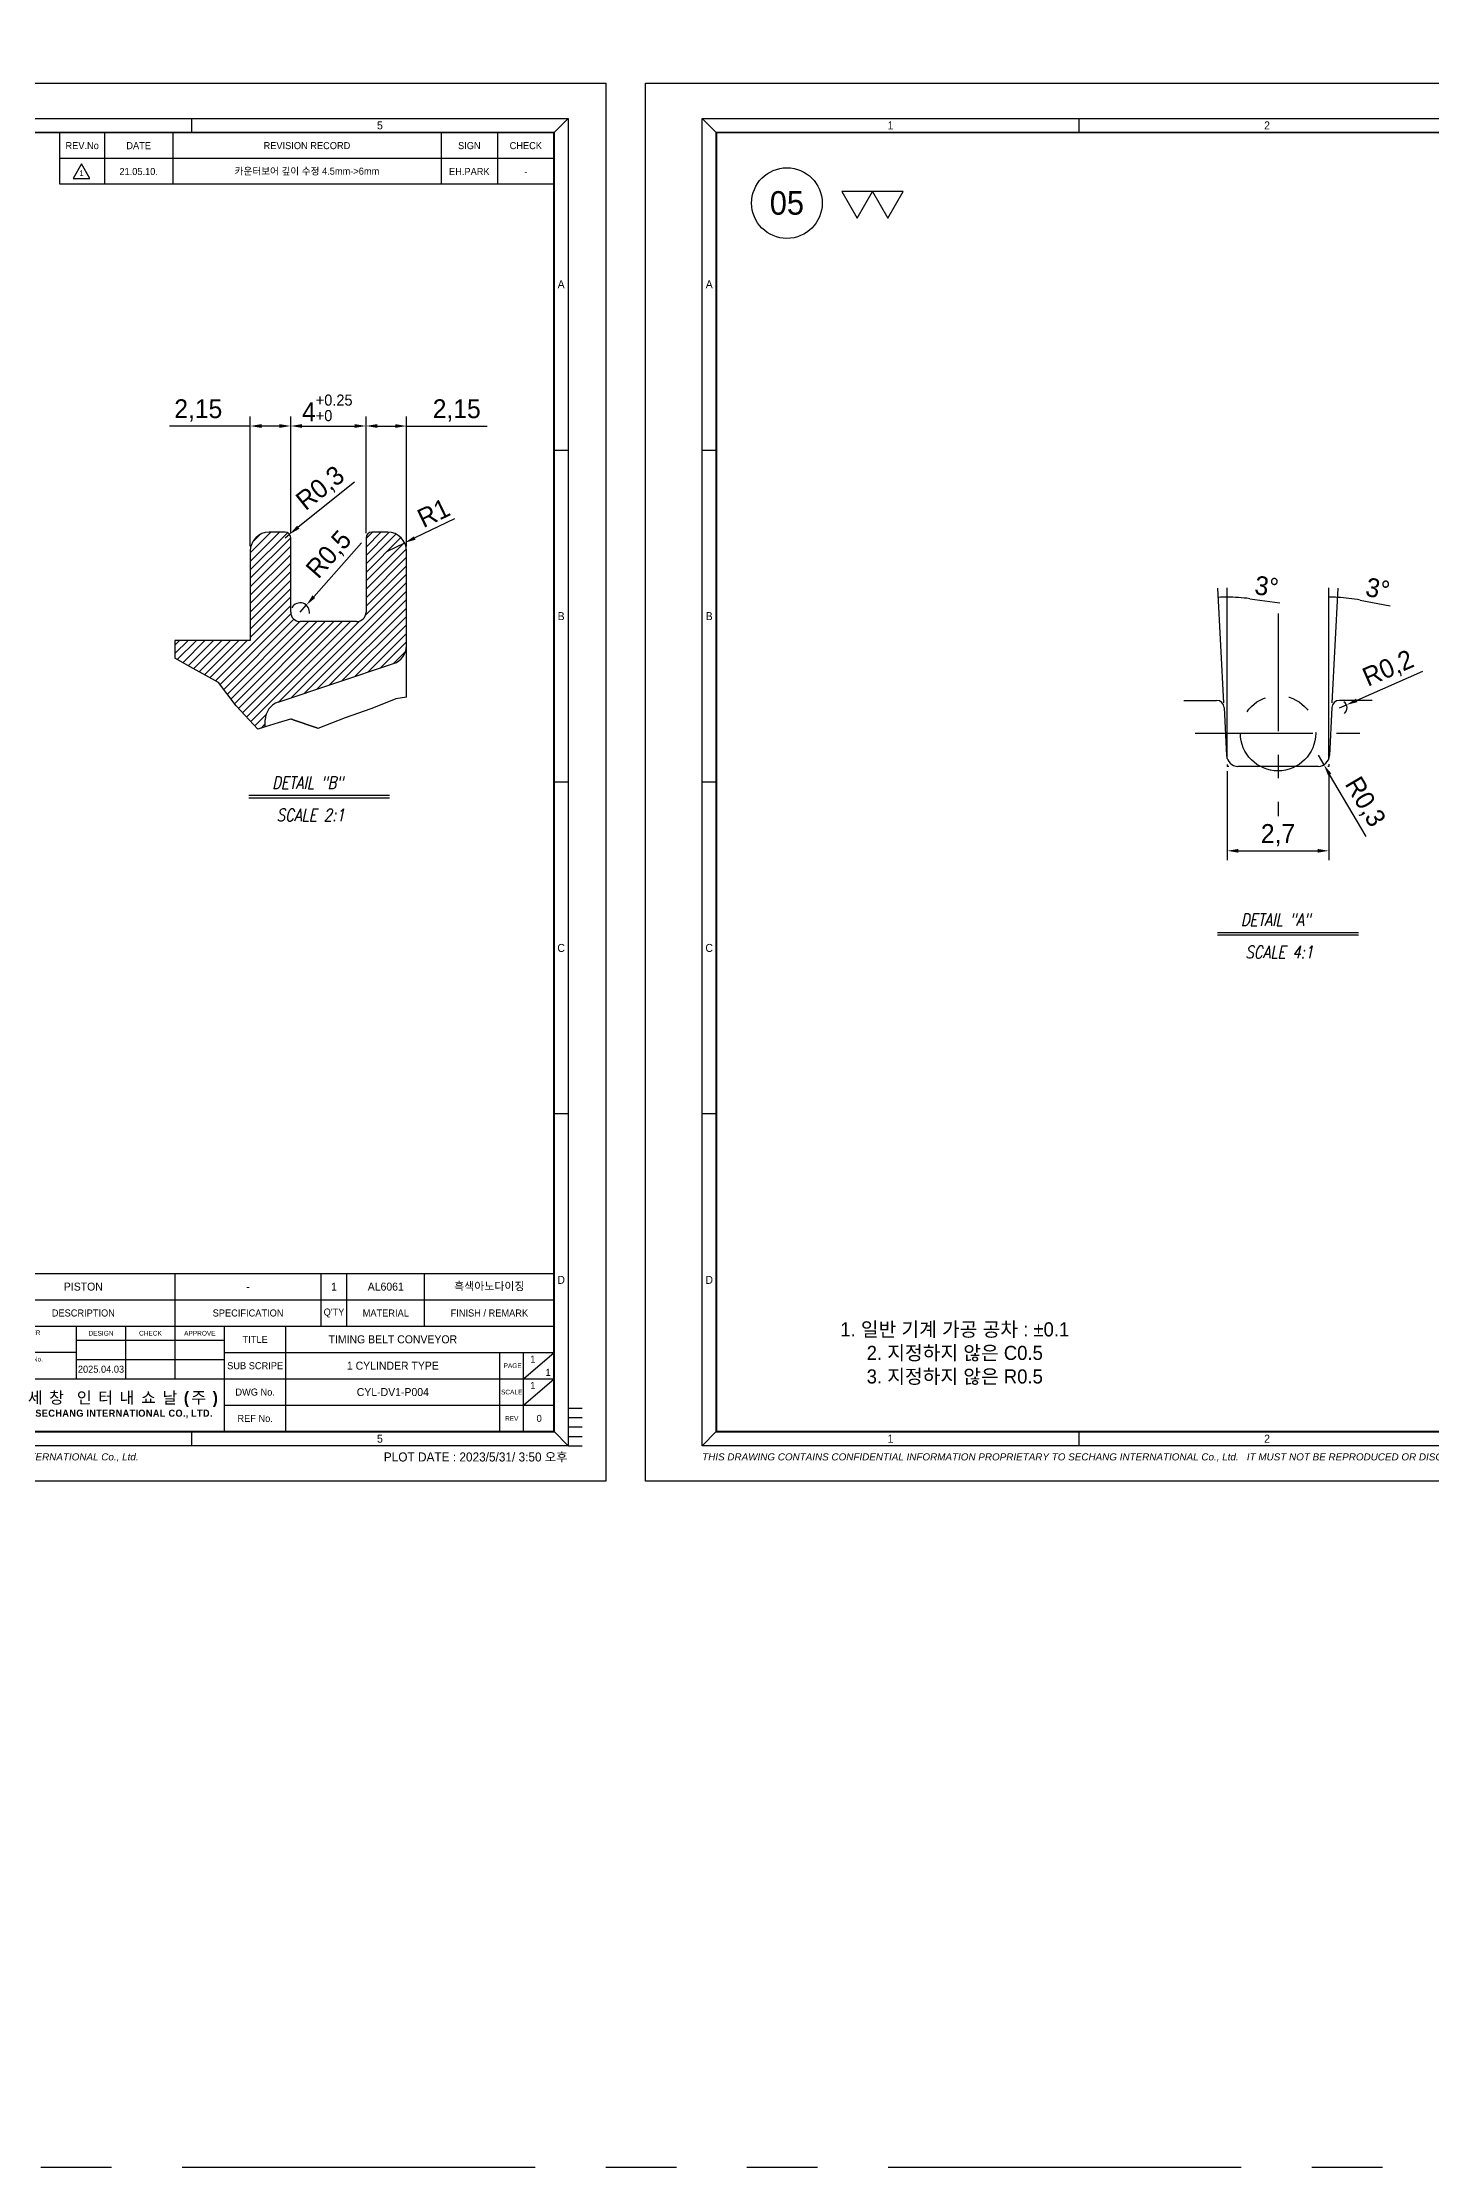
# Model space of a CAD drawing. Header units: inches. Extents: x 0 to 23821, y 0 to 11279.
# Drawn here: x 18208.7 to 18356.3, y 5891.5 to 6117.3 of the extents above; entities that cross this region are included whole.
import ezdxf
from ezdxf.enums import TextEntityAlignment as Align

# ---------------------------------------------------------------- set-up
doc = ezdxf.new("R2010")
doc.units = ezdxf.units.IN
doc.header["$LTSCALE"] = 10
doc.header["$MEASUREMENT"] = 0
for name, pattern in [('CENTER', [2, 1.25, -0.25, 0.25, -0.25]), ('HIDDEN', [0.375, 0.25, -0.125]), ('PHANTOM', [2.5, 1.25, -0.25, 0.25, -0.25, 0.25, -0.25])]:
    doc.linetypes.add(name, pattern=pattern)
doc.layers.get('Defpoints').update_dxf_attribs({"color": 8})
for name, color, linetype in [('11', 1, 'CENTER'), ('22', 2, 'HIDDEN'), ('66', 6, 'PHANTOM'), ('CENTER LINE', 1, 'CENTER'), ('PHANTOM LINE', 6, 'PHANTOM'), ('T', 3, 'Continuous'), ('THIN LINE', 3, 'Continuous')]:
    doc.layers.add(name, color=color, linetype=linetype)
doc.styles.add('ITALICT', font='italict')
doc.styles.add('SCI', font='')
doc.styles.get('SCI').set_extended_font_data('Gulim')
doc.dimstyles.new('SCH', dxfattribs={"dimtxt": 2.5, "dimasz": 2, "dimexe": 1.25, "dimexo": 0.625, "dimtad": 1, "dimdec": 8, "dimtxsty": 'SCI', "dimcen": 2.5, "dimclrd": 4, "dimclre": 4, "dimclrt": 7, "dimadec": 8, "dimazin": 2, "dimtfac": 1, "dimtdec": 8, "dimtmove": 0, "dimatfit": 3, "dimfxl": 1, "dimarcsym": 0})

# ---------------------------------------------------------------- blocks, each defined once
blk = doc.blocks.new('A$C5b8731fd')
for p, q in [((0, 0), (-2.25, -3.9)), ((2.25, -3.9), (0, 0)), ((-2.25, -3.9), (2.25, -3.9))]:
    blk.add_line(p, q)
blk = doc.blocks.new('SECHANG TITLE')
h = blk.add_hatch(color=162)
h.dxf.hatch_style = 1
h.paths.add_polyline_path([(6.08, -25.11), (4.21, -25.11), (4.21, -27.9), (7.94, -27.9)])
h.paths.add_polyline_path([(12.06, -25.11), (10.19, -25.11), (8.33, -27.9), (12.06, -27.9)])
h.paths.add_polyline_path([(12.06, -28.1), (4.21, -28.1), (4.21, -30.89), (12.06, -30.89)])
at = {"color": 3}
for p, q in [((125, 0), (125, -33.6)), ((0, -5.6), (125, -5.6)), ((0, -33.6), (0, -5.6)), ((5.5, -11.2), (5.5, -5.6)), ((44.5, -22.4), (44.5, -5.6)), ((75.5, -11.2), (75.5, -5.6)), ((81, -11.2), (81, -5.6)), ((97.5, -11.2), (97.5, -5.6)), ((0, -11.2), (125, -11.2)), ((23.5, -11.2), (23.5, -22.4)), ((34, -22.4), (34, -11.2)), ((55, -33.6), (55, -11.2)), ((68, -33.6), (68, -11.2)), ((23.5, -16.8), (0, -16.8)), ((23.5, -14.2), (55, -14.2)), ((55, -16.8), (125, -16.8)), ((113.5, -33.6), (113.5, -16.8)), ((118.5, -22.4), (125, -16.8)), ((118.5, -33.6), (118.5, -16.8)), ((0, -22.4), (125, -22.4)), ((23.5, -18.3), (55, -18.3)), ((118.5, -28), (125, -22.4)), ((55, -28), (125, -28)), ((0, -33.6), (125, -33.6))]:
    blk.add_line(p, q, dxfattribs=at)
for p, q in [((4, -28), (4, -24.9)), ((4, -24.9), (6.19, -24.9)), ((4.21, -27.9), (4.21, -25.11)), ((4.21, -25.11), (6.08, -25.11)), ((6.08, -25.11), (7.94, -27.9)), ((6.19, -24.9), (8.13, -27.81)), ((10.08, -24.9), (8.13, -27.81)), ((10.19, -25.11), (8.33, -27.9)), ((10.08, -24.9), (12.27, -24.9)), ((10.19, -25.11), (12.06, -25.11)), ((12.06, -25.11), (12.06, -27.9)), ((12.27, -24.9), (12.27, -28)), ((4, -28), (4, -31.1)), ((4, -31.1), (12.27, -31.1)), ((7.94, -27.9), (4.21, -27.9)), ((12.06, -28.1), (4.21, -28.1)), ((4.21, -28.1), (4.21, -30.89)), ((4.21, -30.89), (12.06, -30.89)), ((12.06, -27.9), (8.33, -27.9)), ((12.06, -30.89), (12.06, -28.1)), ((12.27, -31.1), (12.27, -28))]:
    blk.add_line(p, q)
at = {"attachment_point": 5, "style": 'SCI'}
for s, insert, char_height, width in [('ITEM', (2.75, -8.4), 1.5, 5.5), ('DESCRIPTION', (25, -8.4), 1.5, 39), ('SPECIFICATION', (60, -8.4), 1.5, 31), ("Q'TY", (78.25, -8.4), 1.5, 5.5), ('MATERIAL', (89.25, -8.4), 1.5, 16.5), ('FINISH / REMARK', (111.25, -8.4), 1.5, 27.5), (' CUSTOMER', (11.75, -12.6), 1, 23.5), ('DESIGN', (28.75, -12.7), 1, 10.5), ('CHECK', (39.25, -12.7), 1, 10.5), ('APPROVE', (49.75, -12.7), 1, 10.5), ('TITLE', (61.5, -14), 1.5, 13), (' PROJECT No.', (11.75, -18.2), 1, 23.5), ('SUB SCRIPE', (61.5, -19.6), 1.5, 13), (' PAGE', (116, -19.6), 1, 5), ('{\\fGulim|b1|i0|c129|p50;\\T1.45;세창 인터내쇼날(주)}', (33.63, -26.75), 2.5, 38.7333), ('DWG No.', (61.5, -25.2), 1.5, 13), ('SCALE', (116, -25.2), 1, 5), ('{\\fGulim|b1|i0|c129|p50;\\T1.05;SECHANG INTERNATIONAL CO., LTD.}', (33.63, -29.85), 1.5, 38.7333), ('REF No.', (61.5, -30.8), 1.5, 13), ('REV', (116, -30.8), 1, 5)]:
    blk.add_mtext(s, dxfattribs=dict(at, insert=insert, char_height=char_height, width=width))
blk = doc.blocks.new('SECHANG REV')
at = {"color": 7}
blk.add_line((-52.5, 0), (-52.5, 5.5), dxfattribs=at)
at = {"color": 3}
for p, q in [((-43, 5.5), (-43, 0)), ((-28.5, 5.5), (-28.5, 0)), ((28.5, 5.5), (28.5, 0)), ((40.5, 5.5), (40.5, 0)), ((52.5, 5.5), (52.5, 0))]:
    blk.add_line(p, q, dxfattribs=at)
blk.add_line((52.5, 0), (-52.5, 0))
blk = doc.blocks.new('SECHANG A3')
at = {"color": 2}
for p, q in [((-198, 289.5), (-195, 286.5)), ((-118, 289.5), (-118, 286.5)), ((-38, 289.5), (-38, 286.5)), ((42, 289.5), (42, 286.5)), ((122, 289.5), (122, 286.5)), ((202, 289.5), (199, 286.5)), ((-195, 10.5), (-198, 7.5)), ((-118, 10.5), (-118, 7.5)), ((-38, 10.5), (-38, 7.5)), ((42, 10.5), (42, 7.5)), ((122, 10.5), (122, 7.5)), ((199, 10.5), (202, 7.5))]:
    blk.add_line(p, q, dxfattribs=at)
at = {"color": 3}
blk.add_line((94, 286.5), (199, 286.5), dxfattribs=at)
for p, q in [((-198, 219), (-195, 219)), ((199, 219), (202, 219)), ((-195, 148.5), (-198, 148.5)), ((202, 148.5), (199, 148.5)), ((-195, 78), (-198, 78)), ((202, 78), (199, 78)), ((202, 15.5), (205, 15.5))]:
    blk.add_line(p, q)
at = {"color": 1}
blk.add_lwpolyline([(-210, 297), (210, 297), (210, 0), (-210, 0)], close=True, dxfattribs=at)
at = {"color": 2}
blk.add_lwpolyline([(-198, 289.5), (202, 289.5), (202, 7.5), (-198, 7.5)], close=True, dxfattribs=at)
at = {"const_width": 0.4}
blk.add_lwpolyline([(-195, 286.5), (199, 286.5), (199, 10.5), (-195, 10.5)], close=True, dxfattribs=at)
at = {"layer": '11', "ltscale": 5}
blk.add_line((202, 11.5), (205, 11.5), dxfattribs=at)
at = {"layer": '22', "ltscale": 5}
blk.add_line((202, 13.5), (205, 13.5), dxfattribs=at)
at = {"layer": '66', "ltscale": 3}
blk.add_line((202, 9.5), (205, 9.5), dxfattribs=at)
at = {"layer": 'T'}
blk.add_line((202, 7.5), (205, 7.5), dxfattribs=at)
for name, p in [('SECHANG REV', (146.5, 281)), ('SECHANG TITLE', (74, 44.1))]:
    blk.add_blockref(name, p)
at = {"linetype": 'Continuous', "style": 'SCI'}
blk.add_text('PLOT DATE : 2023/5/31/ 3:50 오후', height=1.92, dxfattribs=at).set_placement((201.86, 4.16), align=Align.RIGHT)
at = {"color": 2, "style": 'SCI'}
for s, insert, char_height, width, attachment_point in [('1', (-158, 288), 1.7, 80, 5), ('2', (-78, 288), 1.7, 80, 5), ('3', (2, 288), 1.7, 80, 5), ('4', (82, 288), 1.7, 80, 5), ('5', (162, 288), 1.7, 80, 5), ('A', (-196.5, 254.25), 1.7, 3, 5), ('A', (200.5, 254.25), 1.7, 3, 5), ('B', (-196.5, 183.75), 1.7, 3, 5), ('B', (200.5, 183.75), 1.7, 3, 5), ('C', (-196.5, 113.25), 1.7, 3, 5), ('C', (200.5, 113.25), 1.7, 3, 5), ('D', (-196.5, 42.75), 1.7, 3, 5), ('D', (200.5, 42.75), 1.7, 3, 5), ('1. 일반 기계 가공 공차 : ±0.1\\P2. 지정하지 않은 C0.5\\P3. 지정하지 않은 R0.5', (14.98, 27.07), 3, 83.5818, 4), ('TIMING BELT CONVEYOR', (164.75, 30.1), 1.7, 45.5, 5), ('2025.04.03', (102.75, 23.75), 1.5, 10.5, 5), ('\\pi1.42726;1', (195.75, 23.1), 1.5, 3.25, 4), ('1', (-158, 9), 1.7, 80, 5), ('2', (-78, 9), 1.7, 80, 5), ('3', (2, 9), 1.7, 80, 5), ('4', (82, 9), 1.7, 80, 5), ('5', (162, 9), 1.7, 80, 5)]:
    blk.add_mtext(s, dxfattribs=dict(at, insert=insert, char_height=char_height, width=width, attachment_point=attachment_point))
at = {"char_height": 1.5, "attachment_point": 5, "style": 'SCI'}
for s, insert, width in [('REV.No', (98.75, 283.7), 9.5), ('DATE', (110.75, 283.7), 14.5), ('REVISION RECORD', (146.5, 283.7), 57), ('SIGN', (181, 283.7), 12), ('CHECK', (193, 283.7), 12)]:
    blk.add_mtext(s, dxfattribs=dict(at, insert=insert, width=width))
at = {"color": 3, "insert": (-198, 5), "char_height": 1.5, "width": 400.0238, "attachment_point": 4, "style": 'SCI'}
blk.add_mtext('{\\fArial|b0|i1|c0|p34;THIS DRAWING CONTAINS CONFIDENTIAL INFORMATION PROPRIETARY TO SECHANG INTERNATIONAL Co., Ltd.   IT MUST NOT BE REPRODUCED OR DISCLOSED TO OTHERS OR USED IN  ANY OTHER WAY IN WHOLE OR PART EXCEPT AN AUTHORIZED IN WRITING BY SECHANG INTERNATIONAL Co., Ltd.  }', dxfattribs=at)
blk = doc.blocks.new('A$C22515e4a')
at = {"color": 3}
for p, q in [((0, 0), (125, 0)), ((0, -5.6), (0, 0)), ((5.5, -5.6), (5.5, 0)), ((44.5, -5.6), (44.5, 0)), ((75.5, -5.6), (75.5, 0)), ((81, -5.6), (81, 0)), ((97.5, -5.6), (97.5, 0)), ((125, 0), (125, -5.6))]:
    blk.add_line(p, q, dxfattribs=at)
blk = doc.blocks.new('*D1549')
at = {"color": 4, "lineweight": -2, "transparency": 16777216}
for p, q in [((18230.81, 6076.53), (18222.25, 6076.53)), ((18230.81, 6063.75), (18230.81, 6077.53)), ((18233.91, 6076.53), (18232.01, 6076.53)), ((18235.11, 6065.15), (18235.11, 6077.53))]:
    blk.add_line(p, q, dxfattribs=at)
at = {"color": 4, "transparency": 16777216}
for points in [[(18232.01, 6076.73), (18232.01, 6076.33), (18230.81, 6076.53)], [(18233.91, 6076.73), (18233.91, 6076.33), (18235.11, 6076.53)]]:
    blk.add_solid(points, dxfattribs=at)
at = {"layer": 'Defpoints', "color": 0, "transparency": 16777216}
for p in [(18235.11, 6076.53), (18230.81, 6063.25), (18235.11, 6064.65)]:
    blk.add_point(p, dxfattribs=at)
at = {"color": 7, "transparency": 16777216, "insert": (18222.75, 6078.18), "char_height": 2, "attachment_point": 4, "style": 'SCI'}
blk.add_mtext('2,15', dxfattribs=at)
blk = doc.blocks.new('*D1550')
at = {"color": 4, "lineweight": -2, "transparency": 16777216}
for p, q in [((18235.11, 6065.15), (18235.11, 6077.53)), ((18236.31, 6076.53), (18241.91, 6076.53)), ((18243.11, 6065.15), (18243.11, 6077.53))]:
    blk.add_line(p, q, dxfattribs=at)
at = {"color": 4, "transparency": 16777216}
for points in [[(18236.31, 6076.73), (18236.31, 6076.33), (18235.11, 6076.53)], [(18241.91, 6076.73), (18241.91, 6076.33), (18243.11, 6076.53)]]:
    blk.add_solid(points, dxfattribs=at)
at = {"layer": 'Defpoints', "color": 0, "transparency": 16777216}
for p in [(18243.11, 6076.53), (18235.11, 6064.65), (18243.11, 6064.65)]:
    blk.add_point(p, dxfattribs=at)
at = {"color": 7, "transparency": 16777216, "insert": (18236.32, 6078.46), "char_height": 2, "attachment_point": 4, "style": 'SCI'}
blk.add_mtext('4{\\H0.59x;\\S+0.25^ +0;}', dxfattribs=at)
blk = doc.blocks.new('*D1551')
at = {"color": 4, "lineweight": -2, "transparency": 16777216}
for p, q in [((18243.11, 6065.15), (18243.11, 6077.53)), ((18244.31, 6076.53), (18246.21, 6076.53)), ((18247.41, 6063.75), (18247.41, 6077.53)), ((18247.41, 6076.53), (18255.98, 6076.53))]:
    blk.add_line(p, q, dxfattribs=at)
at = {"color": 4, "transparency": 16777216}
for points in [[(18244.31, 6076.73), (18244.31, 6076.33), (18243.11, 6076.53)], [(18246.21, 6076.73), (18246.21, 6076.33), (18247.41, 6076.53)]]:
    blk.add_solid(points, dxfattribs=at)
at = {"layer": 'Defpoints', "color": 0, "transparency": 16777216}
for p in [(18247.41, 6076.53), (18243.11, 6064.65), (18247.41, 6063.25)]:
    blk.add_point(p, dxfattribs=at)
at = {"color": 7, "transparency": 16777216, "insert": (18250.2, 6078.18), "char_height": 2, "attachment_point": 4, "style": 'SCI'}
blk.add_mtext('2,15', dxfattribs=at)
blk = doc.blocks.new('*D1637')
at = {"color": 4, "lineweight": -2, "transparency": 16777216}
for p, q in [((18252.5, 6066.66), (18248.3, 6064.64)), ((18245.41, 6063.25), (18247.22, 6064.12))]:
    blk.add_line(p, q, dxfattribs=at)
at = {"color": 4, "transparency": 16777216}
blk.add_solid([(18248.21, 6064.82), (18248.38, 6064.46), (18247.22, 6064.12)], dxfattribs=at)
at = {"layer": 'Defpoints', "color": 0, "transparency": 16777216}
for p in [(18245.41, 6063.25), (18247.22, 6064.12)]:
    blk.add_point(p, dxfattribs=at)
at = {"color": 7, "transparency": 16777216, "insert": (18250.28, 6067.29), "char_height": 2, "attachment_point": 5, "rotation": 25.6747, "style": 'SCI'}
blk.add_mtext('R1', dxfattribs=at)
blk = doc.blocks.new('*D1638')
at = {"color": 4, "lineweight": -2, "transparency": 16777216}
for p, q in [((18241.88, 6070.55), (18235.92, 6065.78)), ((18234.51, 6064.65), (18234.98, 6065.03))]:
    blk.add_line(p, q, dxfattribs=at)
at = {"color": 4, "transparency": 16777216}
blk.add_solid([(18235.79, 6065.94), (18236.04, 6065.62), (18234.98, 6065.03)], dxfattribs=at)
at = {"layer": 'Defpoints', "color": 0, "transparency": 16777216}
for p in [(18234.51, 6064.65), (18234.98, 6065.03)]:
    blk.add_point(p, dxfattribs=at)
at = {"color": 7, "transparency": 16777216, "insert": (18238.34, 6069.83), "char_height": 2, "attachment_point": 5, "rotation": 38.6754, "style": 'SCI'}
blk.add_mtext('R0,3', dxfattribs=at)
blk = doc.blocks.new('*D1639')
at = {"color": 4, "lineweight": -2, "transparency": 16777216}
for p, q in [((18242.62, 6064.13), (18237.57, 6058.4)), ((18236.11, 6056.75), (18236.77, 6057.5))]:
    blk.add_line(p, q, dxfattribs=at)
blk.add_arc((18236.11, 6056.75), 1, 351.2611, 151.3521, dxfattribs=at)
at = {"color": 4, "transparency": 16777216}
blk.add_solid([(18237.42, 6058.54), (18237.72, 6058.27), (18236.77, 6057.5)], dxfattribs=at)
at = {"layer": 'Defpoints', "color": 0, "transparency": 16777216}
for p in [(18236.11, 6056.75), (18236.77, 6057.5)]:
    blk.add_point(p, dxfattribs=at)
at = {"color": 7, "transparency": 16777216, "insert": (18239.26, 6062.81), "char_height": 2, "attachment_point": 5, "rotation": 48.5569, "style": 'SCI'}
blk.add_mtext('R0,5', dxfattribs=at)
blk = doc.blocks.new('*U546')
at = {"color": 2}
for points in [[(0, 0), (1.5, 2.6), (-1.5, 2.6)], [(3, 0), (4.5, 2.6), (1.5, 2.6)]]:
    blk.add_lwpolyline(points, close=True, dxfattribs=at)
blk = doc.blocks.new('*D1536')
at = {"color": 4, "lineweight": -2, "transparency": 16777216}
for p, q in [((18334.23, 6047.12), (18333.59, 6059.32)), ((18334.58, 6041.23), (18334.58, 6059.35)), ((18336.98, 6058.19), (18340.18, 6057.76))]:
    blk.add_line(p, q, dxfattribs=at)
for start, end in [(90, 93), (82.3412, 90)]:
    blk.add_arc((18334.58, 6040.38), 17.97, start, end, dxfattribs=at)
at = {"layer": 'Defpoints', "color": 0, "transparency": 16777216}
for p in [(18333.95, 6058.34), (18334.25, 6046.62), (18334.52, 6041.52), (18334.58, 6040.73), (18334.58, 6040.38)]:
    blk.add_point(p, dxfattribs=at)
at = {"color": 7, "transparency": 16777216, "insert": (18338.78, 6059.48), "char_height": 2, "attachment_point": 5, "rotation": 352.3412, "style": 'SCI'}
blk.add_mtext('3°', dxfattribs=at)
blk = doc.blocks.new('*D1537')
at = {"color": 4, "lineweight": -2, "transparency": 16777216}
for p, q in [((18334.58, 6039.88), (18334.58, 6030.41)), ((18345.38, 6039.88), (18345.38, 6030.41)), ((18335.78, 6031.41), (18344.18, 6031.41))]:
    blk.add_line(p, q, dxfattribs=at)
at = {"color": 4, "transparency": 16777216}
for points in [[(18335.78, 6031.61), (18335.78, 6031.21), (18334.58, 6031.41)], [(18344.18, 6031.61), (18344.18, 6031.21), (18345.38, 6031.41)]]:
    blk.add_solid(points, dxfattribs=at)
at = {"layer": 'Defpoints', "color": 0, "transparency": 16777216}
for p in [(18334.58, 6040.38), (18345.38, 6040.38), (18345.38, 6031.41)]:
    blk.add_point(p, dxfattribs=at)
at = {"color": 7, "transparency": 16777216, "insert": (18339.98, 6033.06), "char_height": 2, "attachment_point": 5, "style": 'SCI'}
blk.add_mtext('2,7', dxfattribs=at)
blk = doc.blocks.new('*D1538')
at = {"color": 4, "lineweight": -2, "transparency": 16777216}
for p, q in [((18344.24, 6041.58), (18344.85, 6040.55)), ((18349.35, 6032.94), (18345.46, 6039.51))]:
    blk.add_line(p, q, dxfattribs=at)
at = {"color": 4, "transparency": 16777216}
blk.add_solid([(18345.64, 6039.62), (18345.29, 6039.41), (18344.85, 6040.55)], dxfattribs=at)
at = {"layer": 'Defpoints', "color": 0, "transparency": 16777216}
for p in [(18344.24, 6041.58), (18344.85, 6040.55)]:
    blk.add_point(p, dxfattribs=at)
at = {"color": 7, "transparency": 16777216, "insert": (18349.13, 6036.55), "char_height": 2, "attachment_point": 5, "rotation": 300.6035, "style": 'SCI'}
blk.add_mtext('R0,3', dxfattribs=at)
blk = doc.blocks.new('*D1539')
at = {"color": 4, "lineweight": -2, "transparency": 16777216}
for p, q in [((18345.38, 6041.23), (18345.38, 6059.35)), ((18345.74, 6047.12), (18346.37, 6059.32)), ((18348.71, 6058.04), (18351.89, 6057.44))]:
    blk.add_line(p, q, dxfattribs=at)
for start, end in [(87, 90), (79.3418, 87)]:
    blk.add_arc((18345.38, 6040.38), 17.97, start, end, dxfattribs=at)
at = {"layer": 'Defpoints', "color": 0, "transparency": 16777216}
for p in [(18345.7, 6058.35), (18345.71, 6046.62), (18345.38, 6040.73), (18345.38, 6040.38), (18345.44, 6041.52)]:
    blk.add_point(p, dxfattribs=at)
at = {"color": 7, "transparency": 16777216, "insert": (18350.58, 6059.24), "char_height": 2, "attachment_point": 5, "rotation": 349.3418, "style": 'SCI'}
blk.add_mtext('3°', dxfattribs=at)
blk = doc.blocks.new('*D1635')
at = {"color": 4, "lineweight": -2, "transparency": 16777216}
for p, q in [((18355.34, 6050.45), (18348.34, 6047.38)), ((18346.51, 6046.58), (18347.24, 6046.9))]:
    blk.add_line(p, q, dxfattribs=at)
blk.add_arc((18346.51, 6046.58), 0.8, 312.0387, 54.1901, dxfattribs=at)
at = {"color": 4, "transparency": 16777216}
blk.add_solid([(18348.26, 6047.57), (18348.42, 6047.2), (18347.24, 6046.9)], dxfattribs=at)
at = {"layer": 'Defpoints', "color": 0, "transparency": 16777216}
for p in [(18346.51, 6046.58), (18347.24, 6046.9)]:
    blk.add_point(p, dxfattribs=at)
at = {"color": 7, "transparency": 16777216, "insert": (18351.73, 6050.67), "char_height": 2, "attachment_point": 5, "rotation": 23.6584, "style": 'SCI'}
blk.add_mtext('R0,2', dxfattribs=at)

msp = doc.modelspace()

# ---------------------------------------------------------------- hatches: boundary and pattern name
h = msp.add_hatch()
h.set_pattern_fill('ANSI31', color=3, scale=0.2)
h.set_pattern_definition([(45, (14411.0215, 3451.9997), (-0.44901281, 0.44901281), [])])
edge = h.paths.add_edge_path()
edge.add_line((18232.41306432, 6044.58144021), (18231.62070149, 6044.33924046))
edge.add_line((18231.62070149, 6044.33924046), (18229.30470142, 6046.81080186))
edge.add_line((18229.30470142, 6046.81080186), (18227.44627752, 6049.29687444))
edge.add_line((18227.44627752, 6049.29687444), (18224.75498906, 6050.76226164))
edge.add_line((18224.75498906, 6050.76226164), (18222.81306432, 6051.85640515))
edge.add_line((18222.81306432, 6051.85640515), (18222.81306432, 6053.75402676))
edge.add_line((18222.81306432, 6053.75402676), (18230.81306432, 6053.75402676))
edge.add_line((18230.81306432, 6053.75402676), (18230.81306432, 6063.25402676))
edge.add_ellipse((18232.81306432, 6063.25402676), major_axis=(-2, 0), ratio=1, start_angle=270, end_angle=360, ccw=False)
edge.add_line((18232.81306432, 6065.25402676), (18234.51306432, 6065.25402676))
edge.add_ellipse((18234.51306432, 6064.65402676), major_axis=(0, 0.6), ratio=1, start_angle=270, end_angle=360, ccw=False)
edge.add_line((18235.11306432, 6064.65402676), (18235.11306432, 6056.75402676))
edge.add_ellipse((18236.11306432, 6056.75402676), major_axis=(-1, 0), ratio=1, start_angle=0, end_angle=90)
edge.add_line((18236.11306432, 6055.75402676), (18242.11306432, 6055.75402676))
edge.add_ellipse((18242.11306432, 6056.75402676), major_axis=(0, -1), ratio=1, start_angle=0, end_angle=90)
edge.add_line((18243.11306432, 6056.75402676), (18243.11306432, 6064.65402676))
edge.add_ellipse((18243.71306432, 6064.65402676), major_axis=(-0.6, 0), ratio=1, start_angle=270, end_angle=360, ccw=False)
edge.add_line((18243.71306432, 6065.25402676), (18245.41306432, 6065.25402676))
edge.add_ellipse((18245.41306432, 6063.25402676), major_axis=(0, 2), ratio=1, start_angle=270, end_angle=360, ccw=False)
edge.add_line((18247.41306432, 6063.25402676), (18247.41306432, 6053.1955452))
edge.add_ellipse((18245.41306432, 6053.1955452), major_axis=(1.8973666, 0.63245553), ratio=1, start_angle=270, end_angle=341.5650511771, ccw=False)
edge.add_line((18246.04551985, 6051.29817861), (18233.78060879, 6047.20987492))
edge.add_ellipse((18234.41306432, 6045.31250832), major_axis=(0, 2), ratio=1, start_angle=18.4349488229, end_angle=90)
edge.add_line((18232.41306432, 6045.31250832), (18232.41306432, 6044.58144021))

# ---------------------------------------------------------------- linework, layer by layer
for p, q in [((18234.51306432, 6065.25402676), (18232.81306432, 6065.25402676)), ((18245.41306432, 6065.25402676), (18243.71306432, 6065.25402676)), ((18230.81306432, 6063.25402676), (18230.81306432, 6053.75402676)), ((18235.11306432, 6056.75402676), (18235.11306432, 6064.65402676)), ((18243.11306432, 6064.65402676), (18243.11306432, 6056.75402676)), ((18247.41306432, 6053.1955452), (18247.41306432, 6063.25402676)), ((18242.11306432, 6055.75402676), (18236.11306432, 6055.75402676)), ((18230.81306432, 6053.75402676), (18222.81306432, 6053.75402676)), ((18222.81306432, 6053.75402676), (18222.81306432, 6051.85640515)), ((18247.41306432, 6047.74511856), (18247.41306432, 6053.1955452)), ((18233.78060879, 6047.20987492), (18246.04551985, 6051.29817861)), ((18329.98174863, 6047.38050809), (18333.45572252, 6047.38050809)), ((18349.98174863, 6047.38050809), (18346.50777474, 6047.38050809)), ((18232.41306432, 6044.58144021), (18232.41306432, 6045.31250832)), ((18334.25462615, 6046.62237686), (18334.52215067, 6041.51770495)), ((18345.70887111, 6046.62237686), (18345.44134659, 6041.51770495)), ((18334.57193935, 6040.56768025), (18334.58174863, 6040.38050809)), ((18334.7500506, 6040.38050809), (18334.58174863, 6040.38050809)), ((18344.24299115, 6040.38050809), (18335.72050611, 6040.38050809)), ((18345.38174863, 6040.38050809), (18345.27224958, 6040.38050809)), ((18345.3935653, 6040.60598358), (18345.38174863, 6040.38050809)), ((18230.66176328, 6037.02523521), (18245.62159881, 6037.02523521)), ((18333.55369525, 6022.46544881), (18348.51353078, 6022.46544881))]:
    msp.add_line(p, q)
msp.add_circle((18287.8144756, 6100.20976083), 3.75)
for centre, radius, start, end in [((18232.81306432, 6063.25402676), 2, 90, 180), ((18234.51306432, 6064.65402676), 0.6, 0, 90), ((18243.71306432, 6064.65402676), 0.6, 90, 180), ((18245.41306432, 6063.25402676), 2, 0, 90), ((18236.11306432, 6056.75402676), 1, 180, 270), ((18242.11306432, 6056.75402676), 1, 270, 0), ((18245.41306432, 6053.1955452), 2, 288.4349488229, 0), ((18234.41306432, 6045.31250832), 2, 108.4349488229, 180), ((18333.45572252, 6046.58050809), 0.8, 3, 90), ((18346.50777474, 6046.58050809), 0.8, 90, 177), ((18335.72050611, 6041.58050809), 1.2, 183, 270), ((18344.24299115, 6041.58050809), 1.2, 270, 357)]:
    msp.add_arc(centre, radius, start, end)
at = {"layer": 'CENTER LINE'}
for p, q in [((18339.98174863, 6056.61229464), (18339.98174863, 6035.09947769)), ((18331.18174863, 6043.89947769), (18348.78174863, 6043.89947769))]:
    msp.add_line(p, q, dxfattribs=at)
at = {"layer": 'PHANTOM LINE'}
for p, q in [((18224.75498906, 6050.76226164), (18222.81306432, 6051.85640515)), ((18227.44627752, 6049.29687444), (18224.75498906, 6050.76226164)), ((18229.30470142, 6046.81080186), (18227.44627752, 6049.29687444)), ((18246.04551985, 6047.45876919), (18243.61339038, 6046.47213758)), ((18246.27730963, 6047.55279836), (18246.04551985, 6047.45876919)), ((18247.41306432, 6047.74511856), (18246.27730963, 6047.55279836)), ((18231.62070149, 6044.33924046), (18229.30470142, 6046.81080186)), ((18233.78060879, 6044.99945442), (18232.41306432, 6044.58144021)), ((18235.09971224, 6045.40266178), (18233.78060879, 6044.99945442)), ((18240.88760302, 6045.53359845), (18238.00520146, 6044.40762991)), ((18243.61339038, 6046.47213758), (18240.88760302, 6045.53359845)), ((18232.41306432, 6044.58144021), (18231.62070149, 6044.33924046))]:
    msp.add_line(p, q, dxfattribs=at)
at = {"layer": 'PHANTOM LINE', "ltscale": 3}
msp.add_lwpolyline([(16750, 6566.32398176), (19611.07693943, 6566.32398176), (19611.07693943, 5891.545957), (16750, 5891.545957)], close=True, dxfattribs=at)
at = {"layer": 'PHANTOM LINE'}
msp.add_circle((18339.98174863, 6043.89947769), 4, dxfattribs=at)
msp.add_rational_spline([(18238.00520146, 6044.40762991), (18236.32638096, 6044.9825692), (18235.09971224, 6045.40266178)], [1, 0.999966422031, 1], degree=2, dxfattribs=at)
at = {"layer": 'THIN LINE'}
for p, q in [((18230.66176328, 6037.30101474), (18245.62159881, 6037.30101474)), ((18333.55369525, 6022.74122834), (18348.51353078, 6022.74122834))]:
    msp.add_line(p, q, dxfattribs=at)

# ---------------------------------------------------------------- block references
for name, p, xscale, yscale, zscale in [('SECHANG A3', (18163.58624834, 5964.45976083), 0.5, 0.5, 0.5), ('SECHANG A3', (18377.8144756, 5964.45976083), 0.5, 0.5, 0.5), ('SECHANG REV', (18236.83624834, 6102.20976083), 0.5, 0.5, 0.5), ('A$C5b8731fd', (18212.89076749, 6104.37616088), 0.3999999999999999, 0.3999999999999999, 0.3999999999999999), ('*U546', (18295.28557435, 6098.62078982), 1.083333333333445, 1.083333333333445, 1.083333333333445), ('A$C22515e4a', (18200.58624834, 5986.50976083), 0.5, 0.5, 0.5)]:
    msp.add_blockref(name, p, dxfattribs=dict(xscale=xscale, yscale=yscale, zscale=zscale))

# ---------------------------------------------------------------- texts
at = {"attachment_point": 5, "style": 'SCI'}
for s, insert, char_height, width in [('{\\fGulim|b0|i0|c129|p50;1}', (18212.89076749, 6103.40104619), 0.6, 1.8015447416), ('21.05.10.', (18218.96124834, 6103.55976083), 0.75, 7.25), ('카운터보어 깊이 수정 4.5mm->6mm', (18236.83624834, 6103.55976083), 0.75, 28.5), ('EH.PARK', (18254.08624834, 6103.55976083), 0.75, 6), ('-', (18260.08624834, 6103.55976083), 0.75, 6)]:
    msp.add_mtext(s, dxfattribs=dict(at, insert=insert, char_height=char_height, width=width))
at = {"color": 2, "style": 'SCI'}
for s, insert, char_height, width, attachment_point in [('05', (18287.8144756, 6100.20976083), 2.5, 7.5, 5), ('PISTON', (18213.08624834, 5985.10976083), 0.85, 19.5, 5), ('-', (18230.58624834, 5985.10976083), 0.85, 15.5, 5), ('1', (18239.71124834, 5985.10976083), 0.85, 2.75, 5), ('AL6061', (18245.21124834, 5985.10976083), 0.85, 8.25, 5), ('흑색아노다이징', (18256.21124834, 5985.10976083), 0.85, 13.75, 5), ('1. 일반 기계 가공 공차 : ±0.1\\P2. 지정하지 않은 C0.5\\P3. 지정하지 않은 R0.5', (18305.64750919, 5977.99536239), 1.5, 41.7909183144, 5), ('1 CYLINDER TYPE', (18245.96124834, 5976.70976083), 0.85, 22.75, 5), ('\\pi0.71363;1', (18259.83624834, 5977.40976083), 0.75, 1.625, 4), ('\\pi0.71363;1', (18259.83624834, 5974.60976083), 0.75, 1.625, 4), ('CYL-DV1-P004', (18245.96124834, 5973.90976083), 0.85, 22.75, 5), ('\\pi1.39431;0', (18259.83624834, 5971.10976083), 0.75, 3.25, 4)]:
    msp.add_mtext(s, dxfattribs=dict(at, insert=insert, char_height=char_height, width=width, attachment_point=attachment_point))
at = {"layer": 'THIN LINE', "ltscale": 5, "style": 'ITALICT', "width": 0.8}
for s, p in [('DETAIL "B"', (18233.12883734, 6037.99560327, -0.06461778)), ('SCALE 2:1', (18233.6209032, 6034.55302983, -0.06461778)), ('DETAIL "A"', (18336.02076931, 6023.43581687, -0.06461778)), ('SCALE 4:1', (18336.51283518, 6019.99324343, -0.06461778))]:
    msp.add_text(s, height=1.310406989, dxfattribs=at).set_placement(p)

# ---------------------------------------------------------------- dimensions: what is measured, and where the dimension line sits
for base, p1, p2, picture, middle in [((18235.11306432, 6076.53062898), (18230.81306432, 6063.25402676), (18235.11306432, 6064.65402676), '*D1549', (18225.38746512, 6076.53062898)), ((18247.41306432, 6076.53062898), (18243.11306432, 6064.65402676), (18247.41306432, 6063.25402676), '*D1551', (18252.83866352, 6076.53062898))]:
    dim = msp.add_linear_dim(base=base, p1=p1, p2=p2, angle=180, dimstyle='SCH', override={"dimscale": 0.8, "dimasz": 1.5, "dimlfac": 0.5})
    dim.commit()
    dim.dimension.update_dxf_attribs({"geometry": picture, "text_midpoint": middle, "dimtype": 160})
dim = msp.add_linear_dim(base=(18243.11306432, 6076.53062898), p1=(18235.11306432, 6064.65402676), p2=(18243.11306432, 6064.65402676), angle=180, text='<>{\\H0.59x;\\S+0.25^ +0;}', dimstyle='SCH', override={"dimscale": 0.8, "dimasz": 1.5, "dimlfac": 0.5})
dim.commit()
dim.dimension.update_dxf_attribs({"geometry": '*D1550', "text_midpoint": (18239.11306432, 6076.53062898), "dimtype": 160})
for center, mpoint, override, picture, middle in [((18234.51306432, 6064.65402676), (18234.98148353, 6065.02897135), {"dimscale": 0.8, "dimasz": 1.5, "dimlfac": 0.5}, '*D1638', (18238.33874442, 6069.82866246)), ((18245.41306432, 6063.25402676), (18247.2156017, 6064.12054796), {"dimscale": 0.8, "dimasz": 1.5, "dimlfac": 0.5}, '*D1637', (18250.27918275, 6067.29010578)), ((18236.11306432, 6056.75402676), (18236.77494076, 6057.50363972), {"dimscale": 0.8, "dimasz": 1.5, "dimlfac": 0.5}, '*D1639', (18239.25783917, 6062.80726913)), ((18346.50777474, 6046.58050809), (18347.24053793, 6046.90153473), {"dimscale": 0.8, "dimasz": 1.5, "dimlfac": 0.25}, '*D1635', (18351.72799039, 6050.66796212)), ((18344.24299115, 6041.58050809), (18344.8539044, 6040.54765525), {"dimscale": 0.8, "dimasz": 1.5, "dimlfac": 0.25}, '*D1538', (18349.1346323, 6036.54970528))]:
    dim = msp.add_radius_dim(center=center, mpoint=mpoint, dimstyle='SCH', override=override)
    dim.commit()
    dim.dimension.update_dxf_attribs({"geometry": picture, "text_midpoint": middle})
for base, line1, line2, picture, middle in [((18333.9546804338, 6058.3373917011), ((18334.5817486271, 6040.3805080935), (18334.5817486271, 6040.7291354869)), ((18334.2546261465, 6046.6223768585), (18334.5221506654, 6041.517704946)), '*D1536', (18338.7837430774, 6059.4840386667)), ((18345.6953548907, 6058.3469988985), ((18345.3817486271, 6040.3805080935), (18345.3817486271, 6040.7291354869)), ((18345.7088711076, 6046.6223768585), (18345.4413465887, 6041.517704946)), '*D1539', (18350.5778481092, 6059.2393710344))]:
    dim = msp.add_angular_dim_2l(base=base, line1=line1, line2=line2, dimstyle='SCH', override={"dimscale": 0.8, "dimasz": 1.5, "dimlfac": 0.25})
    dim.commit()
    dim.dimension.update_dxf_attribs({"geometry": picture, "text_midpoint": middle})
dim = msp.add_linear_dim(base=(18345.38174863, 6031.40839776), p1=(18334.58174863, 6040.38050809), p2=(18345.38174863, 6040.38050809), dimstyle='SCH', override={"dimscale": 0.8, "dimasz": 1.5, "dimlfac": 0.25})
dim.commit()
dim.dimension.update_dxf_attribs({"geometry": '*D1537', "text_midpoint": (18339.98174863, 6033.05753225)})

doc.saveas('drawing.dxf')
